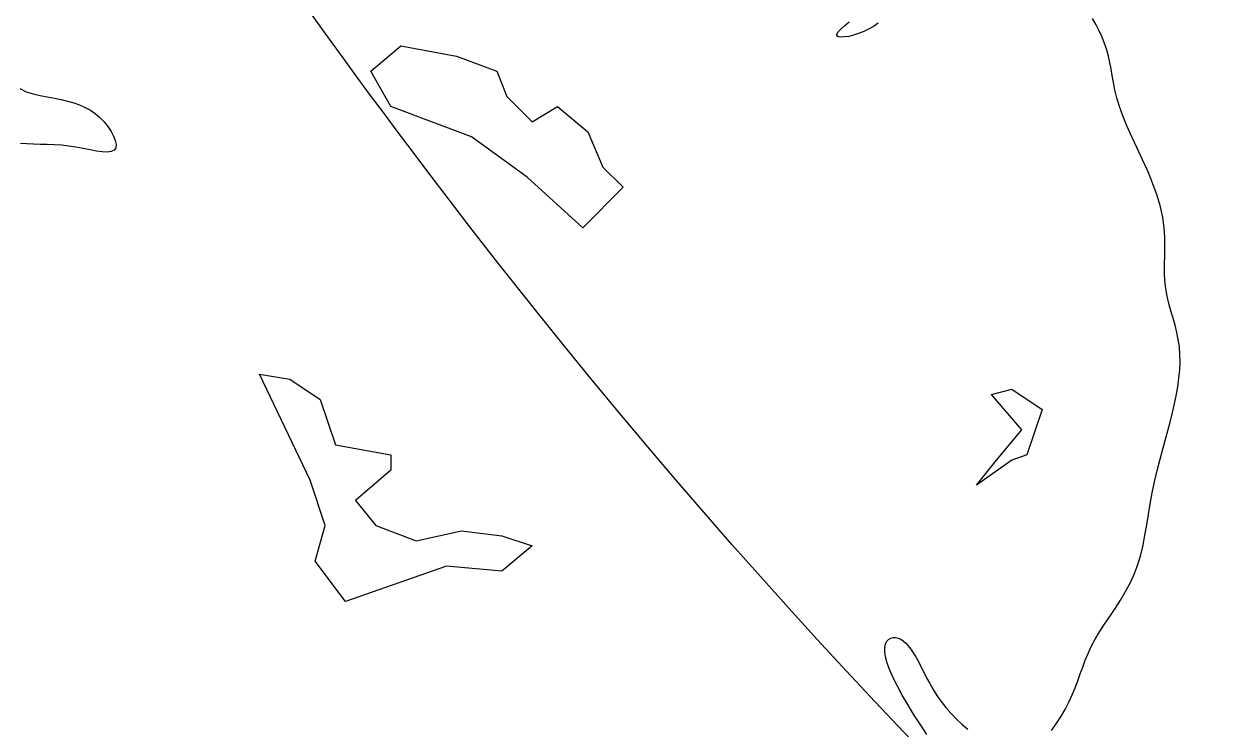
# Model space of a CAD drawing. Header units: metres. Extents: x 10 to 239, y 2 to 253.
# Drawn here: x 98.603 to 101.778, y 117.452 to 119.329 of the extents above; entities that cross this region are included whole.
import ezdxf

# ---------------------------------------------------------------- set-up
doc = ezdxf.new("R2010")
doc.units = ezdxf.units.M
doc.header["$MEASUREMENT"] = 0
doc.layers.add('1', color=7, linetype='Continuous')
doc.layers.add('cot200', color=9, linetype='Continuous')
doc.layers.add('bloques ARBOLES', color=7, linetype='Continuous', true_color=0xb8d897)

# ---------------------------------------------------------------- blocks, each defined once
blk = doc.blocks.new('ARB5')
for points in [[(1829.4, -2049.2), (1793.8, -2032), (1755.4, -2019.5), (1715.6, -2010.2), (1675.3, -2002.9), (1635.6, -1996), (1597.5, -1988.4), (1561.2, -1979.7), (1526.7, -1969.5), (1494, -1957.6), (1463, -1943.7), (1433.8, -1927.5), (1406.3, -1908.8), (1380.7, -1887.3), (1356.9, -1862.9), (1335.6, -1836.6), (1317.5, -1809.5), (1303.4, -1782.8), (1293.8, -1757.6), (1289.7, -1735.2), (1291.7, -1716.6), (1300.4, -1703.1), (1316.4, -1695.4), (1338.9, -1692.8), (1367, -1694.3), (1399.5, -1698.9), (1435.7, -1705.5), (1474.3, -1713), (1514.6, -1720.4), (1555.3, -1726.7), (1595.8, -1731), (1635.8, -1733.6), (1675.3, -1735.2), (1714.1, -1736.1), (1752.3, -1737.1), (1789.7, -1738.6), (1826.4, -1741.3)], [(-3260.5, 1576), (-3222.4, 1519), (-3186.4, 1462.8), (-3153, 1408.1), (-3122.6, 1355.4), (-3095.5, 1305.2), (-3072.2, 1258.1), (-3053.1, 1214.7), (-3038.5, 1175.5), (-3028.8, 1141), (-3024.3, 1111.8), (-3024.4, 1087.5), (-3028.5, 1068), (-3035.9, 1053.1), (-3046, 1042.3), (-3058.1, 1035.4), (-3071.4, 1032.2), (-3085.5, 1032.4), (-3099.7, 1035.7), (-3113.8, 1042.1), (-3128, 1051.4), (-3142.1, 1063.7), (-3156.3, 1078.8), (-3170.5, 1096.8), (-3184.6, 1117.6), (-3198.8, 1141), (-3213, 1167.1), (-3227.6, 1195.5), (-3242.8, 1225.7), (-3259, 1257.4), (-3276.5, 1290.2), (-3295.7, 1323.7), (-3316.9, 1357.6), (-3340.4, 1391.4), (-3366.5, 1424.8), (-3394.9, 1457.4), (-3425.2, 1488.9), (-3457.3, 1519), (-3490.6, 1547.3)], [(-3959.8, 1553.2), (-3987.2, 1516.6), (-4012.9, 1477.4), (-4036.5, 1436.5), (-4057.9, 1394.9), (-4076.9, 1353.6), (-4093.4, 1313.5), (-4108.1, 1274.4), (-4121.8, 1235.9), (-4135.3, 1197.7), (-4149.5, 1159.6), (-4165.2, 1121.1), (-4183.2, 1082), (-4204.4, 1041.8), (-4229.2, 1000.4), (-4257, 957.7), (-4286.6, 913.6), (-4317.1, 868.2), (-4347.4, 821.5), (-4376.3, 773.4), (-4403, 724), (-4426.3, 673.3), (-4445.5, 621.3), (-4461, 567.9), (-4473.8, 513.2), (-4484.7, 457.2), (-4494.5, 399.8), (-4504, 341.1), (-4514, 281.1), (-4525.4, 219.8), (-4538.8, 157.2), (-4553.9, 93.8), (-4570.1, 30.3), (-4586.8, -33), (-4603.5, -95.3), (-4619.7, -156.3), (-4634.8, -215.2), (-4648.2, -271.6), (-4659.5, -325), (-4668.5, -375.6), (-4675.1, -423.9), (-4679.5, -470), (-4681.3, -514.3), (-4680.7, -557.2), (-4677.5, -599), (-4671.8, -640.1), (-4663.5, -680.6), (-4653.3, -721), (-4642.1, -761.3), (-4630.5, -801.9), (-4619.3, -842.9), (-4609.4, -884.6), (-4601.4, -927.1), (-4596.2, -970.8), (-4594.3, -1015.8), (-4594.5, -1062.3), (-4595.8, -1110.6), (-4596.8, -1160.9), (-4596.3, -1213.5), (-4592.9, -1268.4), (-4585.5, -1326), (-4572.6, -1386.5), (-4553.6, -1449.9), (-4529.5, -1515.4), (-4501.7, -1582), (-4471.7, -1648.7), (-4441.1, -1714.6), (-4411.3, -1778.5), (-4383.8, -1839.6), (-4360.2, -1896.8), (-4341.4, -1949.4), (-4327.1, -1997.7), (-4316.1, -2042.3), (-4307.7, -2084), (-4300.8, -2123.2), (-4294.5, -2160.5), (-4287.8, -2196.7), (-4279.9, -2232.2), (-4270, -2267.6), (-4257.9, -2303), (-4243.9, -2338.3), (-4228, -2373.3), (-4210.3, -2408.2), (-4191, -2442.8)], [(-2987.6, -2416.4), (-2961.1, -2398.4), (-2934, -2382.7), (-2906.1, -2369.2), (-2877.5, -2357.9), (-2849.3, -2349.1), (-2822.6, -2342.7), (-2798.7, -2339.1), (-2778.8, -2338.3), (-2764, -2340.6), (-2755.7, -2346.2), (-2755, -2355), (-2762.8, -2367.4), (-2778, -2383.2), (-2799.3, -2402.4), (-2825.2, -2424.7)]]:
    blk.add_lwpolyline(points)
for points in [[(-564.4, 630.8), (2.1, 829.2), (172.1, 602.5), (115.4, 404), (200.4, 148.9), (483.7, -446.4), (313.7, -418), (143.7, -304.6), (58.8, -49.5), (-252.8, 7.2), (-252.8, 92.2), (-54.6, 262.3), (-167.9, 404), (-394.5, 489.1), (-649.4, 432.4), (-876, 460.7), (-1046, 517.4), (-876, 659.2)], [(-3907, -247.9), (-3822, 7.2), (-3737, 35.5), (-3538.7, 177.3), (-3652, 35.5), (-3793.7, -134.6), (-3623.7, -333), (-3737, -361.3)], [(-1555.9, -1495.2), (-1329.2, -1268.4), (-1017.7, -1551.9), (-706.1, -1778.7), (-252.8, -1948.7), (-139.5, -2147.2), (-309.5, -2288.9), (-621.1, -2232.2), (-847.7, -2147.2), (-904.3, -2005.4), (-1046, -1863.7), (-1187.6, -1948.7), (-1357.6, -1807), (-1442.6, -1608.6)]]:
    blk.add_lwpolyline(points, close=True)
blk = doc.blocks.new('asddsd')
at = {"layer": 'bloques ARBOLES', "xscale": 0.0004740765671158, "yscale": 0.0004740765671158, "zscale": 0.0004740765671158, "rotation": 180}
blk.add_blockref('ARB5', (81.0703, 34.379), dxfattribs=at)

msp = doc.modelspace()

# ---------------------------------------------------------------- linework, layer by layer
at = {"layer": 'cot200'}
for points, knots in [([(105.215, 109.73865), (103.29078, 109.76236), (101.5175, 110.1562), (99.89572, 110.92152), (99.01349, 111.33785), (98.17608, 111.86411), (97.3836, 112.50051), (94.26818, 115.00238), (91.84697, 119.20652), (90.12537, 125.12614), (89.99638, 125.56964), (89.87133, 126.02276), (89.75033, 126.48592), (88.88037, 129.81605), (88.22034, 133.6646), (87.76942, 138.0295)], [2.7323709, 2.7323709, 2.7323709, 2.7323709, 2.9382831, 2.9382831, 2.9382831, 3.0502975, 3.0502975, 3.0502975, 3.4906512, 3.4906512, 3.4906512, 3.5236424, 3.5236424, 3.5236424, 3.7608538, 3.7608538, 3.7608538, 3.7608538]), ([(105.215, 114.41387), (103.21805, 115.27809), (101.44463, 116.69042), (99.89572, 118.65328), (98.29825, 120.67768), (96.93959, 123.28768), (95.82084, 126.48592), (94.68617, 129.72961), (93.79828, 133.5784), (93.15601, 138.0295)], [2.92332982, 2.92332982, 2.92332982, 2.92332982, 3.17348293, 3.17348293, 3.17348293, 3.43147912, 3.43147912, 3.43147912, 3.69314249, 3.69314249, 3.69314249, 3.69314249])]:
    msp.add_open_spline(points, degree=3, knots=knots, dxfattribs=at)

# ---------------------------------------------------------------- block references
at = {"layer": '1', "lineweight": 0}
msp.add_blockref('asddsd', (18.38943, 83.80593), dxfattribs=at)

doc.saveas('drawing.dxf')
